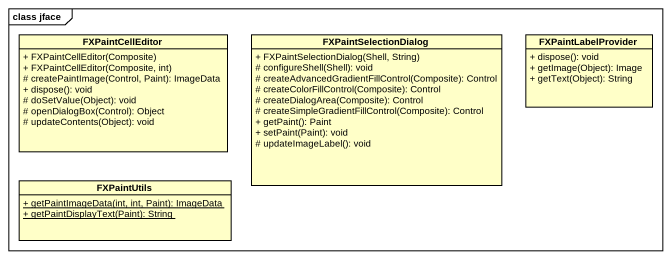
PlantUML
@startuml
mainframe class jface
hide circle
hide empty members
skinparam classAttributeIconSize 0
class FXPaintCellEditor #FFFFC8 {
  + FXPaintCellEditor(Composite)
  + FXPaintCellEditor(Composite, int)
  # createPaintImage(Control, Paint): ImageData
  + dispose(): void
  # doSetValue(Object): void
  # openDialogBox(Control): Object
  # updateContents(Object): void
}
class FXPaintSelectionDialog #FFFFC8 {
  + FXPaintSelectionDialog(Shell, String)
  # configureShell(Shell): void
  # createAdvancedGradientFillControl(Composite): Control
  # createColorFillControl(Composite): Control
  # createDialogArea(Composite): Control
  # createSimpleGradientFillControl(Composite): Control
  + getPaint(): Paint
  + setPaint(Paint): void
  # updateImageLabel(): void
}
class FXPaintLabelProvider #FFFFC8 {
  + dispose(): void
  + getImage(Object): Image
  + getText(Object): String
}
class FXPaintUtils #FFFFC8 {
  {static} + getPaintImageData(int, int, Paint): ImageData
  {static} + getPaintDisplayText(Paint): String
}
@enduml
